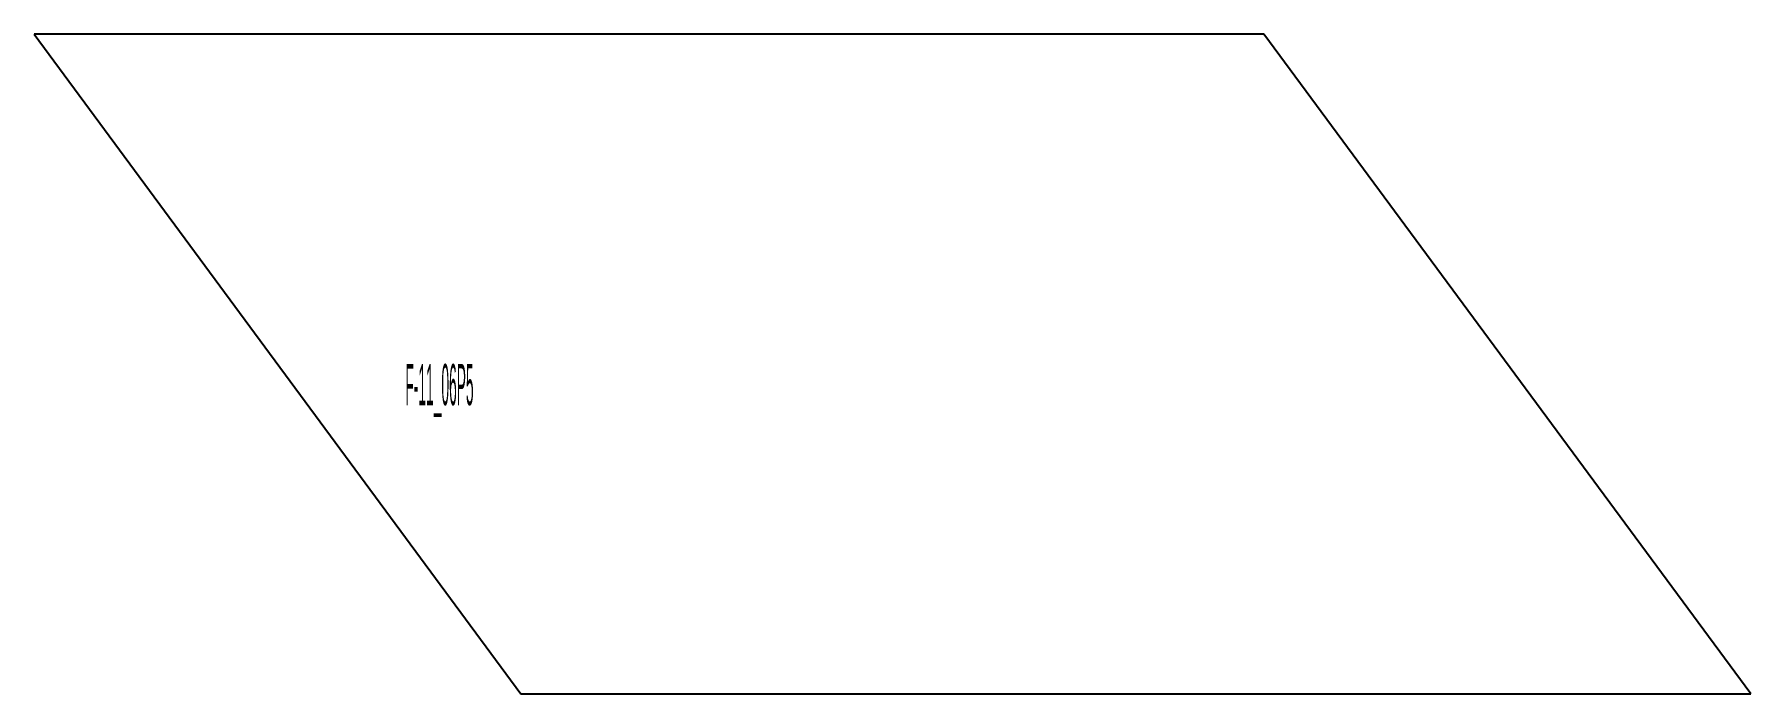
# Model space of a CAD drawing. Extents: x 0 to 10.4, y 0 to 4.
import ezdxf

# ---------------------------------------------------------------- set-up
doc = ezdxf.new("R2010")
doc.units = 0
doc.header["$MEASUREMENT"] = 0
doc.layers.add('BURN', color=1, linetype='CONTINUOUS')
doc.layers.add('SCRIBE', color=1, linetype='CONTINUOUS')

msp = doc.modelspace()

# ---------------------------------------------------------------- linework, layer by layer
at = {"layer": 'BURN'}
for p, q in [((7.45589, 4), (0, 4)), ((0, 4), (2.950728, 0)), ((10.406798, 0), (7.45589, 4)), ((2.950728, 0), (10.406798, 0))]:
    msp.add_line(p, q, dxfattribs=at)

# ---------------------------------------------------------------- texts
at = {"layer": 'SCRIBE', "width": 0.25}
msp.add_text('F-11_06P5', height=0.25, dxfattribs=at).set_placement((2.25, 1.75))

doc.saveas('drawing.dxf')
